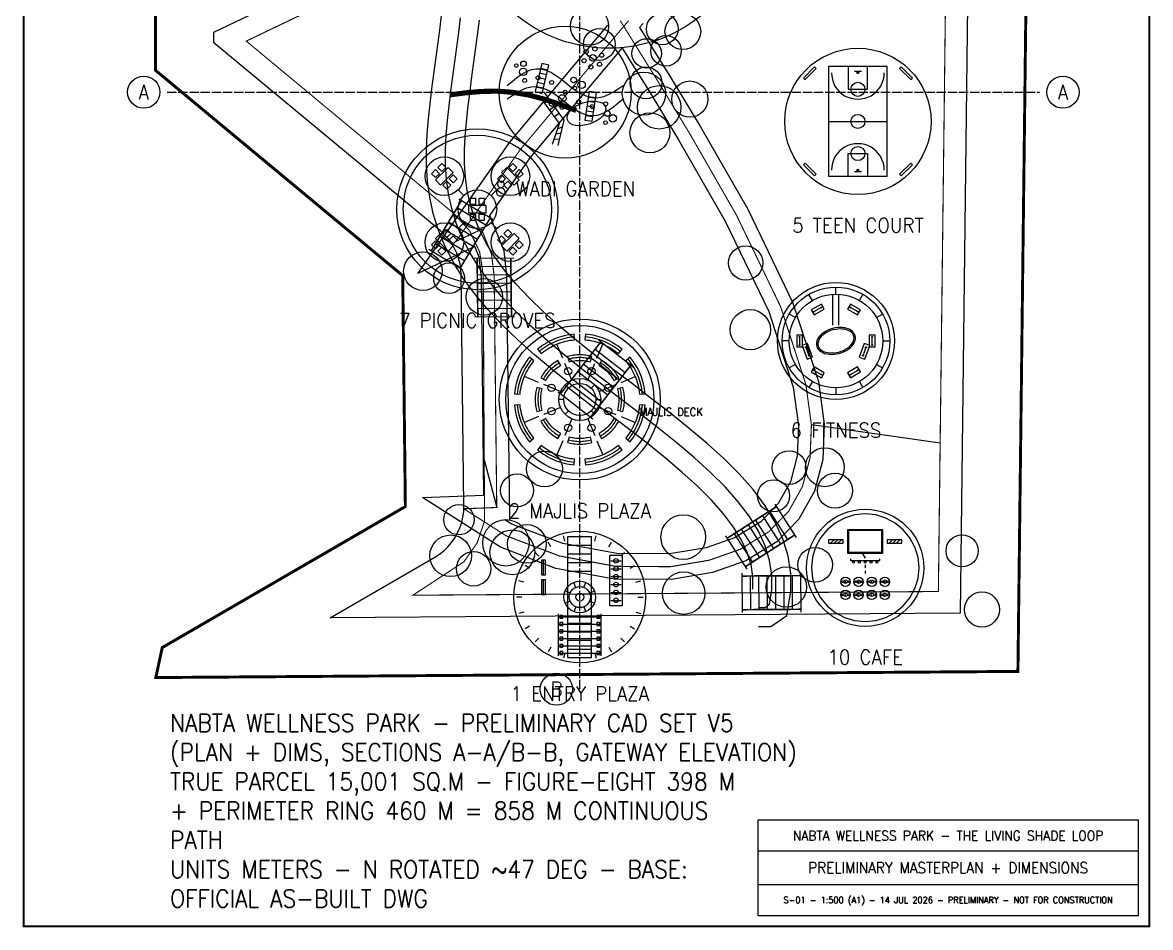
# Model space of a CAD drawing. Header units: metres. Extents: x -18 to 366, y -34 to 186.
# Drawn here: x -18.2 to 136, y -34.2 to 89.5 of the extents above; entities that cross this region are included whole.
import ezdxf
from ezdxf.enums import TextEntityAlignment as Align

# ---------------------------------------------------------------- set-up
doc = ezdxf.new("R2010")
doc.units = ezdxf.units.M
doc.linetypes.add('DASHED', pattern=[1.524, 1.27, -0.254])
for name, color, linetype in [('NABTA-ANNO', 7, 'Continuous'), ('NABTA-BRIDGE', 30, 'Continuous'), ('NABTA-CONNECT', 7, 'Continuous'), ('NABTA-D-ROOM01', 6, 'Continuous'), ('NABTA-D-ROOM02', 6, 'Continuous'), ('NABTA-D-ROOM05', 6, 'Continuous'), ('NABTA-D-ROOM06', 6, 'Continuous'), ('NABTA-D-ROOM07', 6, 'Continuous'), ('NABTA-D-ROOM08', 6, 'Continuous'), ('NABTA-D-ROOM10', 6, 'Continuous'), ('NABTA-DIM', 2, 'Continuous'), ('NABTA-LOOP', 3, 'Continuous'), ('NABTA-LOOP-EDGE', 94, 'Continuous'), ('NABTA-PARCEL', 1, 'Continuous'), ('NABTA-RING', 96, 'Continuous'), ('NABTA-ROOMS', 2, 'Continuous'), ('NABTA-SETBACK', 8, 'Continuous'), ('NABTA-SHEET', 7, 'Continuous'), ('NABTA-TREES', 64, 'Continuous'), ('NABTA-WADI', 5, 'Continuous'), ('NABTA-WADI-BANK', 4, 'Continuous')]:
    doc.layers.add(name, color=color, linetype=linetype)
doc.styles.add('textstyle3', font='')
doc.styles.add('textstyle4', font='Standard')
doc.styles.get('textstyle3').set_extended_font_data('Standard')

msp = doc.modelspace()

# ---------------------------------------------------------------- linework, layer by layer
at = {"layer": 'NABTA-BRIDGE'}
for p, q in [((46.1, 62.6), (41.47, 65.38)), ((44.59, 60.85), (40.64, 63.21)), ((45.17, 61.83), (41.23, 64.19)), ((44, 59.87), (40.05, 62.23)), ((42.83, 57.91), (38.88, 60.27)), ((43.41, 58.89), (39.47, 61.25)), ((42.24, 56.93), (38.29, 59.29)), ((41.99, 55.74), (37.36, 58.51)), ((48.97, 57.31), (43.57, 57.25)), ((48.59, 56.16), (43.99, 56.11)), ((48.6, 55.02), (44, 54.97)), ((48.61, 53.88), (44.01, 53.82)), ((48.63, 52.73), (44.03, 52.68)), ((48.64, 51.59), (44.04, 51.54)), ((48.65, 50.45), (44.05, 50.4)), ((49.06, 49.31), (43.66, 49.25)), ((60.1, 44.88), (64.21, 41.7)), ((60.57, 46.15), (65.31, 42.47)), ((59.31, 43.87), (63.42, 40.68)), ((57.74, 41.84), (61.85, 38.65)), ((58.52, 42.85), (62.63, 39.67)), ((56.95, 40.82), (61.06, 37.63)), ((55.06, 39.03), (59.8, 35.36)), ((56.16, 39.8), (60.27, 36.62)), ((84.66, 23.69), (87.58, 19.15)), ((82.95, 22.12), (85.44, 18.25)), ((83.92, 22.74), (86.4, 18.87)), ((80.07, 20.27), (82.55, 16.4)), ((81.03, 20.89), (83.51, 17.02)), ((81.99, 21.5), (84.47, 17.63)), ((77.93, 19.37), (80.84, 14.83)), ((79.11, 19.65), (81.59, 15.78)), ((80.15, 14.27), (80.19, 8.87)), ((81.29, 13.88), (81.33, 9.28)), ((82.44, 13.89), (82.47, 9.29)), ((83.58, 13.9), (83.61, 9.3)), ((84.72, 13.9), (84.75, 9.3)), ((85.86, 13.91), (85.9, 9.31)), ((87.01, 13.92), (87.04, 9.32)), ((88.15, 14.33), (88.19, 8.93))]:
    msp.add_line(p, q, dxfattribs=at)
for points in [[(37.7, 58.31, 0.22, 0.22, 0), (41.81, 65.17, 0.22, 0.22, 0)], [(41.65, 55.95, 0.22, 0.22, 0), (45.76, 62.81, 0.22, 0.22, 0)], [(44.06, 49.25, 0.22, 0.22, 0), (43.97, 57.25, 0.22, 0.22, 0)], [(48.66, 49.3, 0.22, 0.22, 0), (48.57, 57.3, 0.22, 0.22, 0)], [(60.89, 45.9, 0.22, 0.22, 0), (55.37, 38.79, 0.22, 0.22, 0)], [(65, 42.72, 0.22, 0.22, 0), (59.48, 35.6, 0.22, 0.22, 0)], [(84.88, 23.36, 0.22, 0.22, 0), (78.14, 19.04, 0.22, 0.22, 0)], [(87.36, 19.48, 0.22, 0.22, 0), (80.63, 15.16, 0.22, 0.22, 0)], [(88.15, 13.93, 0.22, 0.22, 0), (80.15, 13.87, 0.22, 0.22, 0)], [(88.18, 9.33, 0.22, 0.22, 0), (80.18, 9.27, 0.22, 0.22, 0)]]:
    msp.add_lwpolyline(points, format="xyseb", dxfattribs=at)
at = {"layer": 'NABTA-CONNECT'}
for points in [[(107.24, 32.05), (89.65, 34.53)], [(44.94, 29.77), (46.65, 23.24)]]:
    msp.add_lwpolyline(points, dxfattribs=at)
at = {"layer": 'NABTA-D-ROOM01'}
for p, q in [((55.95, 18.65), (55.76, 19.35)), ((56.38, 2.72), (56.38, 19.28)), ((56.38, 19.28), (59.62, 19.28)), ((59.62, 2.72), (59.62, 19.28)), ((60.05, 18.65), (60.24, 19.35)), ((52.4, 16.6), (51.89, 17.11)), ((54.04, 17.86), (53.68, 18.48)), ((56.38, 18.1), (59.62, 18.1)), ((61.96, 17.86), (62.32, 18.48)), ((63.6, 16.6), (64.11, 17.11)), ((53.05, 14.06), (53.05, 16.04)), ((56.38, 16.91), (59.62, 16.91)), ((56.38, 15.73), (59.62, 15.73)), ((62.26, 15.95), (63.64, 15.95)), ((51.14, 14.96), (50.52, 15.32)), ((56.38, 14.55), (59.62, 14.55)), ((62.26, 14.87), (63.64, 14.87)), ((64.86, 14.96), (65.48, 15.32)), ((50.35, 13.05), (49.65, 13.24)), ((53.05, 11.36), (53.05, 13.34)), ((57.45, 12.33), (57.17, 13)), ((58.55, 12.33), (58.83, 13)), ((62.26, 13.79), (63.64, 13.79)), ((62.26, 12.71), (63.64, 12.71)), ((65.65, 13.05), (66.35, 13.24)), ((50.08, 11), (49.36, 11)), ((56.67, 11.55), (56, 11.83)), ((59.33, 11.55), (60, 11.83)), ((62.26, 11.63), (63.64, 11.63)), ((65.92, 11), (66.64, 11)), ((56.67, 10.45), (56, 10.17)), ((57.45, 9.67), (57.17, 9)), ((58.55, 9.67), (58.83, 9)), ((59.33, 10.45), (60, 10.17)), ((62.26, 10.55), (63.64, 10.55)), ((50.35, 8.95), (49.65, 8.76)), ((55.1, 2.95), (55.1, 8.7)), ((55.1, 8.3), (60.9, 8.3)), ((60.9, 2.95), (60.9, 8.7)), ((65.65, 8.95), (66.35, 8.76)), ((51.14, 7.04), (50.52, 6.68)), ((55.1, 7.31), (60.9, 7.31)), ((55.1, 6.32), (60.9, 6.32)), ((56.38, 7.45), (59.62, 7.45)), ((56.38, 6.27), (59.62, 6.27)), ((64.86, 7.04), (65.48, 6.68)), ((52.4, 5.4), (51.89, 4.89)), ((55.1, 5.33), (60.9, 5.33)), ((56.38, 5.09), (59.62, 5.09)), ((63.6, 5.4), (64.11, 4.89)), ((54.04, 4.14), (53.68, 3.52)), ((55.1, 4.34), (60.9, 4.34)), ((55.1, 3.35), (60.9, 3.35)), ((55.95, 3.35), (55.76, 2.65)), ((56.38, 3.9), (59.62, 3.9)), ((60.05, 3.35), (60.24, 2.65)), ((61.96, 4.14), (62.32, 3.52)), ((56.38, 2.72), (59.62, 2.72))]:
    msp.add_line(p, q, dxfattribs=at)
for points in [[(52.78, 14.06), (53.32, 14.06), (53.32, 16.04), (52.78, 16.04)], [(62.05, 9.83), (63.85, 9.83), (63.85, 16.67), (62.05, 16.67)], [(52.78, 11.36), (53.32, 11.36), (53.32, 13.34), (52.78, 13.34)], [(55.28, 8.1), (55.68, 8.1), (55.68, 8.5), (55.28, 8.5)], [(60.32, 8.1), (60.72, 8.1), (60.72, 8.5), (60.32, 8.5)], [(55.28, 7.11), (55.68, 7.11), (55.68, 7.51), (55.28, 7.51)], [(55.28, 6.12), (55.68, 6.12), (55.68, 6.52), (55.28, 6.52)], [(60.32, 7.11), (60.72, 7.11), (60.72, 7.51), (60.32, 7.51)], [(60.32, 6.12), (60.72, 6.12), (60.72, 6.52), (60.32, 6.52)], [(55.28, 5.13), (55.68, 5.13), (55.68, 5.53), (55.28, 5.53)], [(60.32, 5.13), (60.72, 5.13), (60.72, 5.53), (60.32, 5.53)], [(55.28, 4.14), (55.68, 4.14), (55.68, 4.54), (55.28, 4.54)], [(55.28, 3.15), (55.68, 3.15), (55.68, 3.55), (55.28, 3.55)], [(60.32, 4.14), (60.72, 4.14), (60.72, 4.54), (60.32, 4.54)], [(60.32, 3.15), (60.72, 3.15), (60.72, 3.55), (60.32, 3.55)]]:
    msp.add_lwpolyline(points, close=True, dxfattribs=at)
for centre, radius in [((62.95, 15.95), 0.315), ((62.95, 14.87), 0.315), ((62.95, 13.79), 0.315), ((58, 11), 2.16), ((58, 11), 1.44), ((62.95, 12.71), 0.315), ((58, 11), 0.54), ((62.95, 11.63), 0.315), ((62.95, 10.55), 0.315)]:
    msp.add_circle(centre, radius, dxfattribs=at)
at = {"layer": 'NABTA-D-ROOM02'}
for p, q in [((55.66, 43.64), (54.86, 45.57)), ((60.34, 43.64), (61.14, 45.57)), ((56.91, 40.64), (55.96, 42.93)), ((59.09, 40.64), (60.04, 42.93)), ((52.36, 40.34), (50.43, 41.14)), ((58, 40.2), (58, 40.86)), ((63.64, 40.34), (65.57, 41.14)), ((55.36, 39.09), (53.07, 40.04)), ((56.44, 39.56), (55.98, 40.02)), ((59.56, 39.56), (60.02, 40.02)), ((60.64, 39.09), (62.93, 40.04)), ((55.8, 38), (55.14, 38)), ((60.2, 38), (60.86, 38)), ((52.36, 35.66), (50.43, 34.86)), ((55.36, 36.91), (53.07, 35.96)), ((56.44, 36.44), (55.98, 35.98)), ((58, 35.8), (58, 35.14)), ((59.56, 36.44), (60.02, 35.98)), ((60.64, 36.91), (62.93, 35.96)), ((63.64, 35.66), (65.57, 34.86)), ((56.91, 35.36), (55.96, 33.07)), ((59.09, 35.36), (60.04, 33.07)), ((55.66, 32.36), (54.86, 30.43)), ((60.34, 32.36), (61.14, 30.43))]:
    msp.add_line(p, q, dxfattribs=at)
for points in [[(57.23, 46.93), (56.89, 46.9), (56.55, 46.85), (56.21, 46.78), (55.87, 46.71), (55.54, 46.62), (55.21, 46.52), (54.89, 46.41), (54.57, 46.28), (54.25, 46.15), (53.95, 46), (53.64, 45.83), (53.35, 45.66), (53.06, 45.48), (52.77, 45.28), (52.5, 45.08), (52.23, 44.86), (52.73, 44.27), (52.97, 44.47), (53.22, 44.66), (53.48, 44.84), (53.75, 45), (54.02, 45.16), (54.29, 45.31), (54.58, 45.45), (54.86, 45.57), (55.16, 45.69), (55.45, 45.79), (55.75, 45.88), (56.06, 45.96), (56.36, 46.03), (56.67, 46.09), (56.98, 46.13), (57.29, 46.16)], [(63.77, 44.86), (63.5, 45.08), (63.23, 45.28), (62.94, 45.48), (62.65, 45.66), (62.36, 45.83), (62.05, 46), (61.75, 46.15), (61.43, 46.28), (61.11, 46.41), (60.79, 46.52), (60.46, 46.62), (60.13, 46.71), (59.79, 46.78), (59.45, 46.85), (59.11, 46.9), (58.77, 46.93), (58.71, 46.16), (59.02, 46.13), (59.33, 46.09), (59.64, 46.03), (59.94, 45.96), (60.25, 45.88), (60.55, 45.79), (60.84, 45.69), (61.14, 45.57), (61.42, 45.45), (61.71, 45.31), (61.98, 45.16), (62.25, 45), (62.52, 44.84), (62.78, 44.66), (63.03, 44.47), (63.27, 44.27)], [(51.14, 43.77), (50.92, 43.5), (50.72, 43.23), (50.52, 42.94), (50.34, 42.65), (50.17, 42.36), (50, 42.05), (49.85, 41.75), (49.72, 41.43), (49.59, 41.11), (49.48, 40.79), (49.38, 40.46), (49.29, 40.13), (49.22, 39.79), (49.15, 39.45), (49.1, 39.11), (49.07, 38.77), (49.84, 38.71), (49.87, 39.02), (49.91, 39.33), (49.97, 39.64), (50.04, 39.94), (50.12, 40.25), (50.21, 40.55), (50.31, 40.84), (50.43, 41.14), (50.55, 41.42), (50.69, 41.71), (50.84, 41.98), (51, 42.25), (51.16, 42.52), (51.34, 42.78), (51.53, 43.03), (51.73, 43.27)], [(55.02, 43.33), (54.84, 43.22), (54.66, 43.11), (54.48, 42.99), (54.32, 42.87), (54.15, 42.74), (53.99, 42.6), (53.83, 42.46), (53.68, 42.32), (53.54, 42.17), (53.4, 42.01), (53.26, 41.85), (53.13, 41.68), (53.01, 41.52), (52.89, 41.34), (52.78, 41.16), (52.67, 40.98), (53.35, 40.61), (53.44, 40.77), (53.54, 40.92), (53.64, 41.07), (53.75, 41.22), (53.86, 41.36), (53.98, 41.5), (54.1, 41.64), (54.23, 41.77), (54.36, 41.9), (54.5, 42.02), (54.64, 42.14), (54.78, 42.25), (54.93, 42.36), (55.08, 42.46), (55.23, 42.56), (55.39, 42.65)], [(59.66, 43.88), (59.45, 43.93), (59.25, 43.98), (59.04, 44.02), (58.84, 44.05), (58.63, 44.07), (58.42, 44.09), (58.21, 44.1), (58, 44.1), (57.79, 44.1), (57.58, 44.09), (57.37, 44.07), (57.16, 44.05), (56.96, 44.02), (56.75, 43.98), (56.55, 43.93), (56.34, 43.88), (56.55, 43.13), (56.73, 43.18), (56.91, 43.22), (57.09, 43.26), (57.27, 43.28), (57.45, 43.31), (57.63, 43.32), (57.82, 43.33), (58, 43.34), (58.18, 43.33), (58.37, 43.32), (58.55, 43.31), (58.73, 43.28), (58.91, 43.26), (59.09, 43.22), (59.27, 43.18), (59.45, 43.13)], [(63.33, 40.98), (63.22, 41.16), (63.11, 41.34), (62.99, 41.52), (62.87, 41.68), (62.74, 41.85), (62.6, 42.01), (62.46, 42.17), (62.32, 42.32), (62.17, 42.46), (62.01, 42.6), (61.85, 42.74), (61.68, 42.87), (61.52, 42.99), (61.34, 43.11), (61.16, 43.22), (60.98, 43.33), (60.61, 42.65), (60.77, 42.56), (60.92, 42.46), (61.07, 42.36), (61.22, 42.25), (61.36, 42.14), (61.5, 42.02), (61.64, 41.9), (61.77, 41.77), (61.9, 41.64), (62.02, 41.5), (62.14, 41.36), (62.25, 41.22), (62.36, 41.07), (62.46, 40.92), (62.56, 40.77), (62.65, 40.61)], [(66.93, 38.77), (66.9, 39.11), (66.85, 39.45), (66.78, 39.79), (66.71, 40.13), (66.62, 40.46), (66.52, 40.79), (66.41, 41.11), (66.28, 41.43), (66.15, 41.75), (66, 42.05), (65.83, 42.36), (65.66, 42.65), (65.48, 42.94), (65.28, 43.23), (65.08, 43.5), (64.86, 43.77), (64.27, 43.27), (64.47, 43.03), (64.66, 42.78), (64.84, 42.52), (65, 42.25), (65.16, 41.98), (65.31, 41.71), (65.45, 41.42), (65.57, 41.14), (65.69, 40.84), (65.79, 40.55), (65.88, 40.25), (65.96, 39.94), (66.03, 39.64), (66.09, 39.33), (66.13, 39.02), (66.16, 38.71)], [(52.12, 39.66), (52.07, 39.45), (52.02, 39.25), (51.98, 39.04), (51.95, 38.84), (51.93, 38.63), (51.91, 38.42), (51.9, 38.21), (51.9, 38), (51.9, 37.79), (51.91, 37.58), (51.93, 37.37), (51.95, 37.16), (51.98, 36.96), (52.02, 36.75), (52.07, 36.55), (52.12, 36.34), (52.87, 36.55), (52.82, 36.73), (52.78, 36.91), (52.74, 37.09), (52.72, 37.27), (52.69, 37.45), (52.68, 37.63), (52.67, 37.82), (52.66, 38), (52.67, 38.18), (52.68, 38.37), (52.69, 38.55), (52.72, 38.73), (52.74, 38.91), (52.78, 39.09), (52.82, 39.27), (52.87, 39.45)], [(63.88, 36.34), (63.93, 36.55), (63.98, 36.75), (64.02, 36.96), (64.05, 37.16), (64.07, 37.37), (64.09, 37.58), (64.1, 37.79), (64.11, 38), (64.1, 38.21), (64.09, 38.42), (64.07, 38.63), (64.05, 38.84), (64.02, 39.04), (63.98, 39.25), (63.93, 39.45), (63.88, 39.66), (63.13, 39.45), (63.18, 39.27), (63.22, 39.09), (63.26, 38.91), (63.28, 38.73), (63.31, 38.55), (63.32, 38.37), (63.33, 38.18), (63.34, 38), (63.33, 37.82), (63.32, 37.63), (63.31, 37.45), (63.28, 37.27), (63.26, 37.09), (63.22, 36.91), (63.18, 36.73), (63.13, 36.55)], [(49.07, 37.23), (49.1, 36.89), (49.15, 36.55), (49.22, 36.21), (49.29, 35.87), (49.38, 35.54), (49.48, 35.21), (49.59, 34.89), (49.72, 34.57), (49.85, 34.25), (50, 33.95), (50.17, 33.64), (50.34, 33.35), (50.52, 33.06), (50.72, 32.77), (50.92, 32.5), (51.14, 32.23), (51.73, 32.73), (51.53, 32.97), (51.34, 33.22), (51.16, 33.48), (51, 33.75), (50.84, 34.02), (50.69, 34.29), (50.55, 34.58), (50.43, 34.86), (50.31, 35.16), (50.21, 35.45), (50.12, 35.75), (50.04, 36.06), (49.97, 36.36), (49.91, 36.67), (49.87, 36.98), (49.84, 37.29)], [(64.86, 32.23), (65.08, 32.5), (65.28, 32.77), (65.48, 33.06), (65.66, 33.35), (65.83, 33.64), (66, 33.95), (66.15, 34.25), (66.28, 34.57), (66.41, 34.89), (66.52, 35.21), (66.62, 35.54), (66.71, 35.87), (66.78, 36.21), (66.85, 36.55), (66.9, 36.89), (66.93, 37.23), (66.16, 37.29), (66.13, 36.98), (66.09, 36.67), (66.03, 36.36), (65.96, 36.06), (65.88, 35.75), (65.79, 35.45), (65.69, 35.16), (65.57, 34.86), (65.45, 34.58), (65.31, 34.29), (65.16, 34.02), (65, 33.75), (64.84, 33.48), (64.66, 33.22), (64.47, 32.97), (64.27, 32.73)], [(52.67, 35.02), (52.78, 34.84), (52.89, 34.66), (53.01, 34.48), (53.13, 34.32), (53.26, 34.15), (53.4, 33.99), (53.54, 33.83), (53.68, 33.68), (53.83, 33.54), (53.99, 33.4), (54.15, 33.26), (54.32, 33.13), (54.48, 33.01), (54.66, 32.89), (54.84, 32.78), (55.02, 32.67), (55.39, 33.35), (55.23, 33.44), (55.08, 33.54), (54.93, 33.64), (54.78, 33.75), (54.64, 33.86), (54.5, 33.98), (54.36, 34.1), (54.23, 34.23), (54.1, 34.36), (53.98, 34.5), (53.86, 34.64), (53.75, 34.78), (53.64, 34.93), (53.54, 35.08), (53.44, 35.23), (53.35, 35.39)], [(60.98, 32.67), (61.16, 32.78), (61.34, 32.89), (61.52, 33.01), (61.68, 33.13), (61.85, 33.26), (62.01, 33.4), (62.17, 33.54), (62.32, 33.68), (62.46, 33.83), (62.6, 33.99), (62.74, 34.15), (62.87, 34.32), (62.99, 34.48), (63.11, 34.66), (63.22, 34.84), (63.33, 35.02), (62.65, 35.39), (62.56, 35.23), (62.46, 35.08), (62.36, 34.93), (62.25, 34.78), (62.14, 34.64), (62.02, 34.5), (61.9, 34.36), (61.77, 34.23), (61.64, 34.1), (61.5, 33.98), (61.36, 33.86), (61.22, 33.75), (61.07, 33.64), (60.92, 33.54), (60.77, 33.44), (60.61, 33.35)], [(56.34, 32.12), (56.55, 32.07), (56.75, 32.02), (56.96, 31.98), (57.16, 31.95), (57.37, 31.93), (57.58, 31.91), (57.79, 31.9), (58, 31.89), (58.21, 31.9), (58.42, 31.91), (58.63, 31.93), (58.84, 31.95), (59.04, 31.98), (59.25, 32.02), (59.45, 32.07), (59.66, 32.12), (59.45, 32.87), (59.27, 32.82), (59.09, 32.78), (58.91, 32.74), (58.73, 32.72), (58.55, 32.69), (58.37, 32.68), (58.18, 32.67), (58, 32.66), (57.82, 32.67), (57.63, 32.68), (57.45, 32.69), (57.27, 32.72), (57.09, 32.74), (56.91, 32.78), (56.73, 32.82), (56.55, 32.87)], [(52.23, 31.14), (52.5, 30.92), (52.77, 30.72), (53.06, 30.52), (53.35, 30.34), (53.64, 30.17), (53.95, 30), (54.25, 29.85), (54.57, 29.72), (54.89, 29.59), (55.21, 29.48), (55.54, 29.38), (55.87, 29.29), (56.21, 29.22), (56.55, 29.15), (56.89, 29.1), (57.23, 29.07), (57.29, 29.84), (56.98, 29.87), (56.67, 29.91), (56.36, 29.97), (56.06, 30.04), (55.75, 30.12), (55.45, 30.21), (55.16, 30.31), (54.86, 30.43), (54.58, 30.55), (54.29, 30.69), (54.02, 30.84), (53.75, 31), (53.48, 31.16), (53.22, 31.34), (52.97, 31.53), (52.73, 31.73)], [(58.77, 29.07), (59.11, 29.1), (59.45, 29.15), (59.79, 29.22), (60.13, 29.29), (60.46, 29.38), (60.79, 29.48), (61.11, 29.59), (61.43, 29.72), (61.75, 29.85), (62.05, 30), (62.36, 30.17), (62.65, 30.34), (62.94, 30.52), (63.23, 30.72), (63.5, 30.92), (63.77, 31.14), (63.27, 31.73), (63.03, 31.53), (62.78, 31.34), (62.52, 31.16), (62.25, 31), (61.98, 30.84), (61.71, 30.69), (61.42, 30.55), (61.14, 30.43), (60.84, 30.31), (60.55, 30.21), (60.25, 30.12), (59.94, 30.04), (59.64, 29.97), (59.33, 29.91), (59.02, 29.87), (58.71, 29.84)]]:
    msp.add_lwpolyline(points, close=True, dxfattribs=at)
for points in [[(57.26, 46.55), (56.93, 46.51), (56.61, 46.47), (56.28, 46.41), (55.96, 46.34), (55.65, 46.25), (55.33, 46.15), (55.02, 46.05), (54.72, 45.93), (54.42, 45.8), (54.12, 45.65), (53.83, 45.5), (53.55, 45.33), (53.27, 45.16), (53, 44.97), (52.73, 44.77), (52.48, 44.57)], [(63.52, 44.57), (63.27, 44.77), (63, 44.97), (62.73, 45.16), (62.45, 45.33), (62.17, 45.5), (61.88, 45.65), (61.58, 45.8), (61.28, 45.93), (60.98, 46.05), (60.67, 46.15), (60.35, 46.25), (60.04, 46.34), (59.72, 46.41), (59.39, 46.47), (59.07, 46.51), (58.74, 46.55)], [(51.43, 43.52), (51.23, 43.27), (51.03, 43), (50.84, 42.73), (50.67, 42.45), (50.5, 42.17), (50.35, 41.88), (50.2, 41.58), (50.07, 41.28), (49.95, 40.98), (49.85, 40.67), (49.75, 40.35), (49.66, 40.04), (49.59, 39.72), (49.53, 39.39), (49.49, 39.07), (49.45, 38.74)], [(59.55, 43.51), (59.36, 43.56), (59.17, 43.6), (58.98, 43.64), (58.78, 43.67), (58.59, 43.69), (58.39, 43.71), (58.2, 43.72), (58, 43.72), (57.8, 43.72), (57.61, 43.71), (57.41, 43.69), (57.22, 43.67), (57.02, 43.64), (56.83, 43.6), (56.64, 43.56), (56.45, 43.51)], [(66.55, 38.74), (66.51, 39.07), (66.47, 39.39), (66.41, 39.72), (66.34, 40.04), (66.25, 40.35), (66.15, 40.67), (66.05, 40.98), (65.93, 41.28), (65.8, 41.58), (65.65, 41.88), (65.5, 42.17), (65.33, 42.45), (65.16, 42.73), (64.97, 43), (64.77, 43.27), (64.57, 43.52)], [(55.21, 42.99), (55.04, 42.89), (54.87, 42.79), (54.71, 42.68), (54.55, 42.56), (54.39, 42.44), (54.24, 42.31), (54.1, 42.18), (53.96, 42.04), (53.82, 41.9), (53.69, 41.76), (53.56, 41.61), (53.44, 41.45), (53.32, 41.29), (53.21, 41.13), (53.11, 40.96), (53.01, 40.79)], [(62.99, 40.79), (62.89, 40.96), (62.79, 41.13), (62.68, 41.29), (62.56, 41.45), (62.44, 41.61), (62.31, 41.76), (62.18, 41.9), (62.04, 42.04), (61.9, 42.18), (61.76, 42.31), (61.61, 42.44), (61.45, 42.56), (61.29, 42.68), (61.13, 42.79), (60.96, 42.89), (60.79, 42.99)], [(52.49, 39.55), (52.44, 39.36), (52.4, 39.17), (52.36, 38.98), (52.33, 38.78), (52.31, 38.59), (52.29, 38.39), (52.28, 38.2), (52.28, 38), (52.28, 37.8), (52.29, 37.61), (52.31, 37.41), (52.33, 37.22), (52.36, 37.02), (52.4, 36.83), (52.44, 36.64), (52.49, 36.45)], [(63.51, 36.45), (63.56, 36.64), (63.6, 36.83), (63.64, 37.02), (63.67, 37.22), (63.69, 37.41), (63.71, 37.61), (63.72, 37.8), (63.72, 38), (63.72, 38.2), (63.71, 38.39), (63.69, 38.59), (63.67, 38.78), (63.64, 38.98), (63.6, 39.17), (63.56, 39.36), (63.51, 39.55)], [(49.45, 37.26), (49.49, 36.93), (49.53, 36.61), (49.59, 36.28), (49.66, 35.96), (49.75, 35.65), (49.85, 35.33), (49.95, 35.02), (50.07, 34.72), (50.2, 34.42), (50.35, 34.12), (50.5, 33.83), (50.67, 33.55), (50.84, 33.27), (51.03, 33), (51.23, 32.73), (51.43, 32.48)], [(64.57, 32.48), (64.77, 32.73), (64.97, 33), (65.16, 33.27), (65.33, 33.55), (65.5, 33.83), (65.65, 34.12), (65.8, 34.42), (65.93, 34.72), (66.05, 35.02), (66.15, 35.33), (66.25, 35.65), (66.34, 35.96), (66.41, 36.28), (66.47, 36.61), (66.51, 36.93), (66.55, 37.26)], [(53.01, 35.21), (53.11, 35.04), (53.21, 34.87), (53.32, 34.71), (53.44, 34.55), (53.56, 34.39), (53.69, 34.24), (53.82, 34.1), (53.96, 33.96), (54.1, 33.82), (54.24, 33.69), (54.39, 33.56), (54.55, 33.44), (54.71, 33.32), (54.87, 33.21), (55.04, 33.11), (55.21, 33.01)], [(60.79, 33.01), (60.96, 33.11), (61.13, 33.21), (61.29, 33.32), (61.45, 33.44), (61.61, 33.56), (61.76, 33.69), (61.9, 33.82), (62.04, 33.96), (62.18, 34.1), (62.31, 34.24), (62.44, 34.39), (62.56, 34.55), (62.68, 34.71), (62.79, 34.87), (62.89, 35.04), (62.99, 35.21)], [(56.45, 32.49), (56.64, 32.44), (56.83, 32.4), (57.02, 32.36), (57.22, 32.33), (57.41, 32.31), (57.61, 32.29), (57.8, 32.28), (58, 32.28), (58.2, 32.28), (58.39, 32.29), (58.59, 32.31), (58.78, 32.33), (58.98, 32.36), (59.17, 32.4), (59.36, 32.44), (59.55, 32.49)], [(52.48, 31.43), (52.73, 31.23), (53, 31.03), (53.27, 30.84), (53.55, 30.67), (53.83, 30.5), (54.12, 30.35), (54.42, 30.2), (54.72, 30.07), (55.02, 29.95), (55.33, 29.85), (55.65, 29.75), (55.96, 29.66), (56.28, 29.59), (56.61, 29.53), (56.93, 29.49), (57.26, 29.45)], [(58.74, 29.45), (59.07, 29.49), (59.39, 29.53), (59.72, 29.59), (60.04, 29.66), (60.35, 29.75), (60.67, 29.85), (60.98, 29.95), (61.28, 30.07), (61.58, 30.2), (61.88, 30.35), (62.17, 30.5), (62.45, 30.67), (62.73, 30.84), (63, 31.03), (63.27, 31.23), (63.52, 31.43)]]:
    msp.add_lwpolyline(points, dxfattribs=at)
for centre, radius in [((58, 38), 10.12), ((56.4, 41.86), 0.495), ((59.6, 41.86), 0.495), ((54.14, 39.6), 0.495), ((58, 38), 2.86), ((58, 38), 2.2), ((61.86, 39.6), 0.495), ((54.14, 36.4), 0.495), ((61.86, 36.4), 0.495), ((56.4, 34.14), 0.495), ((59.6, 34.14), 0.495)]:
    msp.add_circle(centre, radius, dxfattribs=at)
at = {"layer": 'NABTA-D-ROOM05'}
for p, q in [((95.52, 82.85), (96.48, 82.85)), ((91.99, 76), (100.01, 76)), ((95.52, 69.15), (96.48, 69.15))]:
    msp.add_line(p, q, dxfattribs=at)
for points in [[(90.07, 83.45), (88.55, 81.93), (88.78, 81.71), (90.29, 83.22)], [(91.99, 68.51), (100.01, 68.51), (100.01, 83.49), (91.99, 83.49)], [(103.45, 81.93), (101.93, 83.45), (101.71, 83.22), (103.22, 81.71)], [(88.55, 70.07), (90.07, 68.55), (90.29, 68.78), (88.78, 70.29)], [(101.93, 68.55), (103.45, 70.07), (103.22, 70.29), (101.71, 68.78)]]:
    msp.add_lwpolyline(points, close=True, dxfattribs=at)
for points in [[(94.69, 83.49), (94.69, 80.39), (97.31, 80.39), (97.31, 83.49)], [(92.39, 82.65), (92.42, 82.18), (92.51, 81.71), (92.66, 81.27), (92.87, 80.84), (93.13, 80.45), (93.45, 80.1), (93.8, 79.78), (94.19, 79.52), (94.62, 79.31), (95.07, 79.16), (95.53, 79.07), (96, 79.04), (96.47, 79.07), (96.93, 79.16), (97.38, 79.31), (97.81, 79.52), (98.2, 79.78), (98.55, 80.1), (98.87, 80.45), (99.13, 80.84), (99.34, 81.27), (99.49, 81.71), (99.58, 82.18), (99.61, 82.65)], [(99.61, 69.35), (99.58, 69.82), (99.49, 70.29), (99.34, 70.73), (99.13, 71.16), (98.87, 71.55), (98.55, 71.9), (98.2, 72.22), (97.81, 72.48), (97.38, 72.69), (96.93, 72.84), (96.47, 72.93), (96, 72.96), (95.53, 72.93), (95.07, 72.84), (94.62, 72.69), (94.19, 72.48), (93.8, 72.22), (93.45, 71.9), (93.13, 71.55), (92.87, 71.16), (92.66, 70.73), (92.51, 70.29), (92.42, 69.82), (92.39, 69.35)], [(94.69, 68.51), (94.69, 71.61), (97.31, 71.61), (97.31, 68.51)]]:
    msp.add_lwpolyline(points, dxfattribs=at)
for centre, radius in [((96, 82.65), 0.12), ((96, 80.39), 0.963), ((96, 76), 0.963), ((96, 71.61), 0.963), ((96, 69.35), 0.12)]:
    msp.add_circle(centre, radius, dxfattribs=at)
at = {"layer": 'NABTA-D-ROOM06'}
for p, q in [((93, 52.4), (93, 53.36)), ((89.8, 51.54), (89.32, 52.37)), ((92.6, 48.16), (92.6, 52.4)), ((93.4, 48.16), (93.4, 52.4)), ((96.2, 51.54), (96.68, 52.37)), ((87.46, 49.2), (86.63, 49.68)), ((91, 50.58), (90.04, 50.02)), ((95.96, 50.02), (95, 50.58)), ((98.54, 49.2), (99.37, 49.68)), ((88.04, 46.56), (88.04, 45.44)), ((97.96, 45.44), (97.96, 46.56)), ((86.6, 46), (85.64, 46)), ((88.89, 45.14), (89.3, 44.01)), ((96.7, 44.01), (97.11, 45.14)), ((99.4, 46), (100.36, 46)), ((87.46, 42.8), (86.63, 42.32)), ((90.04, 41.98), (91, 41.42)), ((95, 41.42), (95.96, 41.98)), ((98.54, 42.8), (99.37, 42.32)), ((89.8, 40.46), (89.32, 39.63)), ((96.2, 40.46), (96.68, 39.63)), ((93, 39.6), (93, 38.64))]:
    msp.add_line(p, q, dxfattribs=at)
for points in [[(91.01, 51.04), (89.63, 50.24), (90.03, 49.55), (91.41, 50.35)], [(96.37, 50.24), (94.99, 51.04), (94.59, 50.35), (95.97, 49.55)], [(95.63, 46.7), (95.55, 46.92), (95.42, 47.12), (95.25, 47.3), (95.05, 47.46), (94.81, 47.59), (94.54, 47.7), (94.24, 47.78), (93.92, 47.82), (93.58, 47.84), (93.24, 47.82), (92.89, 47.78), (92.54, 47.7), (92.21, 47.59), (91.88, 47.46), (91.57, 47.3), (91.29, 47.12), (91.04, 46.92), (90.82, 46.7), (90.64, 46.48), (90.5, 46.24), (90.4, 46), (90.34, 45.76), (90.34, 45.52), (90.37, 45.3), (90.45, 45.08), (90.58, 44.88), (90.75, 44.7), (90.95, 44.54), (91.19, 44.41), (91.46, 44.3), (91.76, 44.22), (92.08, 44.18), (92.42, 44.16), (92.76, 44.18), (93.11, 44.22), (93.46, 44.3), (93.79, 44.41), (94.12, 44.54), (94.43, 44.7), (94.71, 44.88), (94.96, 45.08), (95.18, 45.3), (95.36, 45.52), (95.5, 45.76), (95.6, 46), (95.66, 46.24), (95.66, 46.48)], [(87.64, 46.8), (87.64, 45.2), (88.44, 45.2), (88.44, 46.8)], [(95.43, 46.65), (95.36, 46.84), (95.25, 47.02), (95.09, 47.18), (94.91, 47.32), (94.69, 47.43), (94.44, 47.53), (94.16, 47.59), (93.87, 47.63), (93.56, 47.64), (93.24, 47.62), (92.92, 47.58), (92.6, 47.51), (92.28, 47.41), (91.98, 47.29), (91.7, 47.14), (91.43, 46.98), (91.2, 46.8), (90.99, 46.6), (90.82, 46.4), (90.69, 46.19), (90.6, 45.97), (90.54, 45.76), (90.53, 45.55), (90.57, 45.35), (90.64, 45.16), (90.75, 44.98), (90.91, 44.82), (91.09, 44.68), (91.31, 44.57), (91.56, 44.47), (91.84, 44.41), (92.13, 44.37), (92.44, 44.36), (92.76, 44.38), (93.08, 44.42), (93.4, 44.49), (93.72, 44.59), (94.02, 44.71), (94.3, 44.86), (94.57, 45.02), (94.8, 45.2), (95.01, 45.4), (95.18, 45.6), (95.31, 45.81), (95.4, 46.03), (95.46, 46.24), (95.47, 46.45)], [(98.36, 45.2), (98.36, 46.8), (97.56, 46.8), (97.56, 45.2)], [(88.37, 45.38), (89.06, 43.5), (89.81, 43.77), (89.12, 45.65)], [(96.94, 43.5), (97.63, 45.38), (96.88, 45.65), (96.19, 43.77)], [(89.63, 41.76), (91.01, 40.96), (91.41, 41.65), (90.03, 42.45)], [(94.99, 40.96), (96.37, 41.76), (95.97, 42.45), (94.59, 41.65)]]:
    msp.add_lwpolyline(points, close=True, dxfattribs=at)
for centre, radius in [((93, 46), 7.36), ((93, 46), 6.4), ((90.04, 50.02), 0.06), ((91, 50.58), 0.06), ((95, 50.58), 0.06), ((95.96, 50.02), 0.06), ((88.04, 46.56), 0.06), ((97.96, 46.56), 0.06), ((88.04, 45.44), 0.06), ((88.89, 45.14), 0.08), ((97.11, 45.14), 0.08), ((97.96, 45.44), 0.06), ((89.3, 44.01), 0.08), ((96.7, 44.01), 0.08), ((90.04, 41.98), 0.06), ((95.96, 41.98), 0.06), ((91, 41.42), 0.06), ((95, 41.42), 0.06)]:
    msp.add_circle(centre, radius, dxfattribs=at)
at = {"layer": 'NABTA-D-ROOM07'}
for p, q in [((42.13, 65.87), (41.36, 66.64)), ((45.87, 65.87), (46.64, 66.64)), ((42.13, 62.13), (41.36, 61.36)), ((45.87, 62.13), (46.64, 61.36))]:
    msp.add_line(p, q, dxfattribs=at)
for points in [[(38.28, 69.41), (37.74, 68.86), (38.28, 68.32), (38.83, 68.86)], [(39.99, 69.72), (38.28, 68.01), (38.98, 67.31), (40.69, 69.02)], [(39.14, 70.26), (38.59, 69.72), (39.14, 69.17), (39.68, 69.72)], [(49.72, 68.01), (48.01, 69.72), (47.31, 69.02), (49.02, 67.31)], [(49.41, 69.72), (48.86, 70.26), (48.32, 69.72), (48.86, 69.17)], [(50.26, 68.86), (49.72, 69.41), (49.17, 68.86), (49.72, 68.32)], [(39.84, 67.85), (39.29, 67.31), (39.84, 66.76), (40.38, 67.31)], [(40.69, 68.71), (40.15, 68.16), (40.69, 67.62), (41.24, 68.16)], [(47.85, 68.16), (47.31, 68.71), (46.76, 68.16), (47.31, 67.62)], [(48.71, 67.31), (48.16, 67.85), (47.62, 67.31), (48.16, 66.76)], [(43.01, 64.71), (43.78, 64.71), (43.78, 65.48), (43.01, 65.48)], [(44.22, 64.71), (44.99, 64.71), (44.99, 65.48), (44.22, 65.48)], [(42.79, 63.51), (45.21, 63.51), (45.21, 64.5), (42.79, 64.5)], [(43.01, 62.52), (43.78, 62.52), (43.78, 63.28), (43.01, 63.28)], [(44.22, 62.52), (44.99, 62.52), (44.99, 63.28), (44.22, 63.28)], [(38.28, 59.99), (39.99, 58.28), (40.69, 58.98), (38.98, 60.69)], [(39.29, 60.69), (39.84, 60.15), (40.38, 60.69), (39.84, 61.24)], [(40.15, 59.84), (40.69, 59.29), (41.24, 59.84), (40.69, 60.38)], [(47.31, 59.29), (47.85, 59.84), (47.31, 60.38), (46.76, 59.84)], [(48.01, 58.28), (49.72, 59.99), (49.02, 60.69), (47.31, 58.98)], [(48.16, 60.15), (48.71, 60.69), (48.16, 61.24), (47.62, 60.69)], [(37.74, 59.14), (38.28, 58.59), (38.83, 59.14), (38.28, 59.68)], [(38.59, 58.28), (39.14, 57.74), (39.68, 58.28), (39.14, 58.83)], [(48.86, 57.74), (49.41, 58.28), (48.86, 58.83), (48.32, 58.28)], [(49.72, 58.59), (50.26, 59.14), (49.72, 59.68), (49.17, 59.14)]]:
    msp.add_lwpolyline(points, close=True, dxfattribs=at)
for centre, radius in [((44, 64), 10.12), ((39.49, 68.51), 2.64), ((48.51, 68.51), 2.64), ((44, 64), 2.64), ((39.49, 59.49), 2.64), ((48.51, 59.49), 2.64)]:
    msp.add_circle(centre, radius, dxfattribs=at)
at = {"layer": 'NABTA-D-ROOM08'}
for p, q in [((52.66, 83.28), (53.62, 83.05)), ((52.35, 82), (53.31, 81.77)), ((52.51, 82.64), (53.47, 82.41)), ((52.04, 80.72), (53, 80.48)), ((52.2, 81.36), (53.16, 81.12)), ((53.18, 78.54), (53.84, 79.02)), ((59.09, 78.78), (60.07, 78.64)), ((59.19, 79.43), (60.17, 79.29)), ((53.86, 77.6), (54.52, 78.07)), ((54.54, 76.66), (55.2, 77.13)), ((58.9, 77.47), (59.88, 77.33)), ((59, 78.13), (59.97, 77.98)), ((58.8, 76.82), (59.78, 76.68)), ((54.74, 74.31), (55.46, 74.44)), ((54.98, 75.01), (55.67, 75.31)), ((54.5, 73.61), (55.25, 73.56))]:
    msp.add_line(p, q, dxfattribs=at)
for points in [[(51.88, 80.08), (52.85, 79.84), (53.78, 83.69), (52.82, 83.92)], [(58.71, 76.17), (59.69, 76.02), (60.26, 79.94), (59.28, 80.09)]]:
    msp.add_lwpolyline(points, close=True, dxfattribs=at)
for points in [[(48.08, 80.9), (48.74, 81.47), (49.4, 82.01), (50.06, 82.47), (50.72, 82.84), (51.38, 83.09), (52.04, 83.2), (52.7, 83.17), (53.36, 83), (54.02, 82.72), (54.68, 82.32), (55.34, 81.86), (56, 81.35), (56.66, 80.83), (57.32, 80.34), (57.98, 79.92), (58.64, 79.57), (59.3, 79.34), (59.96, 79.24), (60.62, 79.26), (61.28, 79.41), (61.94, 79.67), (62.6, 80.03), (63.26, 80.45), (63.92, 80.9)], [(48.08, 79.1), (48.74, 79.55), (49.4, 79.97), (50.06, 80.33), (50.72, 80.59), (51.38, 80.74), (52.04, 80.76), (52.7, 80.66), (53.36, 80.43), (54.02, 80.08), (54.68, 79.66), (55.34, 79.17), (56, 78.65), (56.66, 78.14), (57.32, 77.68), (57.98, 77.28), (58.64, 77), (59.3, 76.83), (59.96, 76.8), (60.62, 76.91), (61.28, 77.16), (61.94, 77.53), (62.6, 77.99), (63.26, 78.53), (63.92, 79.1)], [(54.26, 72.91), (55.22, 75.71), (52.5, 79.49)], [(55.04, 72.69), (55.88, 76.19), (53.16, 79.96)]]:
    msp.add_lwpolyline(points, dxfattribs=at)
for centre, radius in [((58.86, 85.54), 0.288), ((59.78, 84.68), 0.45), ((60.06, 85.91), 0.288), ((60.98, 85.05), 0.288), ((49.33, 83.64), 0.252), ((50.25, 82.77), 0.504), ((50.31, 83.88), 0.378), ((58.58, 84.31), 0.288), ((59.5, 83.45), 0.288), ((60.7, 83.82), 0.288), ((50.46, 81.6), 0.27), ((52.3, 81.97), 0.27), ((57.15, 81.67), 0.378), ((54.15, 81.32), 0.27), ((56, 80), 0.27), ((57.34, 80.56), 0.252), ((58.25, 81.01), 0.504), ((54.19, 78.43), 0.378), ((54.71, 78.45), 0.378), ((55.61, 79.15), 0.504), ((57.85, 78.68), 0.27), ((61.54, 78.4), 0.27), ((55.55, 77.9), 0.252), ((59.7, 78.03), 0.27), ((61.76, 77.08), 0.378), ((61.52, 75.85), 0.252), ((62.51, 76.42), 0.504)]:
    msp.add_circle(centre, radius, dxfattribs=at)
at = {"layer": 'NABTA-D-ROOM10'}
for p, q in [((92.26, 18.36), (92.74, 18.84)), ((92.76, 18.36), (93.24, 18.84)), ((93.26, 18.36), (93.74, 18.84)), ((100.26, 18.36), (100.74, 18.84)), ((100.76, 18.36), (101.24, 18.84)), ((101.26, 18.36), (101.74, 18.84)), ((96.6, 17), (96.6, 17.12)), ((96.6, 17), (97, 16.31)), ((97.4, 17), (97.4, 17.12)), ((97, 15.4), (97, 15)), ((97, 14.6), (97, 14.2)), ((94.24, 13.1), (94.36, 13.1)), ((94.3, 13.04), (94.3, 13.16)), ((96.04, 13.1), (96.16, 13.1)), ((96.1, 13.04), (96.1, 13.16)), ((97.84, 13.1), (97.96, 13.1)), ((97.9, 13.04), (97.9, 13.16)), ((99.64, 13.1), (99.76, 13.1)), ((99.7, 13.04), (99.7, 13.16)), ((94.24, 11.3), (94.36, 11.3)), ((94.3, 11.24), (94.3, 11.36)), ((96.04, 11.3), (96.16, 11.3)), ((96.1, 11.24), (96.1, 11.36)), ((97.84, 11.3), (97.96, 11.3)), ((97.9, 11.24), (97.9, 11.36)), ((99.64, 11.3), (99.76, 11.3)), ((99.7, 11.24), (99.7, 11.36))]:
    msp.add_line(p, q, dxfattribs=at)
for points in [[(104.36, 15), (104.22, 16.44), (103.8, 17.82), (103.12, 19.09), (102.2, 20.2), (101.09, 21.12), (99.82, 21.8), (98.44, 22.22), (97, 22.36), (95.56, 22.22), (94.18, 21.8), (92.91, 21.12), (91.8, 20.2), (90.88, 19.09), (90.2, 17.82), (89.78, 16.44), (89.64, 15), (89.78, 13.56), (90.2, 12.18), (90.88, 10.91), (91.8, 9.8), (92.91, 8.88), (94.18, 8.2), (95.56, 7.78), (97, 7.64), (98.44, 7.78), (99.82, 8.2), (101.09, 8.88), (102.2, 9.8), (103.12, 10.91), (103.8, 12.18), (104.22, 13.56)], [(94.6, 17), (99.4, 17), (99.4, 20.2), (94.6, 20.2)], [(94.72, 17.12), (99.28, 17.12), (99.28, 20.08), (94.72, 20.08)], [(92, 18.36), (94, 18.36), (94, 18.84), (92, 18.84)], [(100, 18.36), (102, 18.36), (102, 18.84), (100, 18.84)]]:
    msp.add_lwpolyline(points, close=True, dxfattribs=at)
msp.add_lwpolyline([(95, 16.24), (95, 16), (99, 16), (99, 16.24)], dxfattribs=at)
for centre, radius in [((95.4, 15.76), 0.14), ((96.2, 15.76), 0.14), ((97, 15.76), 0.14), ((97.8, 15.76), 0.14), ((98.6, 15.76), 0.14), ((94.3, 13.1), 0.64), ((93.88, 13.1), 0.12), ((94.3, 13.1), 0.24), ((94.72, 13.1), 0.12), ((96.1, 13.1), 0.64), ((95.68, 13.1), 0.12), ((96.1, 13.1), 0.24), ((96.52, 13.1), 0.12), ((97.9, 13.1), 0.64), ((97.48, 13.1), 0.12), ((97.9, 13.1), 0.24), ((98.32, 13.1), 0.12), ((99.7, 13.1), 0.64), ((99.28, 13.1), 0.12), ((99.7, 13.1), 0.24), ((100.12, 13.1), 0.12), ((94.3, 11.3), 0.64), ((93.88, 11.3), 0.12), ((94.3, 11.3), 0.24), ((94.72, 11.3), 0.12), ((96.1, 11.3), 0.64), ((95.68, 11.3), 0.12), ((96.1, 11.3), 0.24), ((96.52, 11.3), 0.12), ((97.9, 11.3), 0.64), ((97.48, 11.3), 0.12), ((97.9, 11.3), 0.24), ((98.32, 11.3), 0.12), ((99.7, 11.3), 0.64), ((99.28, 11.3), 0.12), ((99.7, 11.3), 0.24), ((100.12, 11.3), 0.12)]:
    msp.add_circle(centre, radius, dxfattribs=at)
at = {"layer": 'NABTA-DIM', "linetype": 'DASHED'}
for p, q in [((58, -1.59), (58, 151.33)), ((1.61, 80), (120.82, 80))]:
    msp.add_line(p, q, dxfattribs=at)
at = {"layer": 'NABTA-DIM'}
for centre in [(-1.59, 80), (124.02, 80), (54.8, -1.59)]:
    msp.add_circle(centre, 2.2, dxfattribs=at)
at = {"layer": 'NABTA-LOOP'}
for points in [[(63.52, 89.77, 0.15, 0.15, 0), (64, 89, 0.15, 0.15, 0), (64.48, 88.23, 0.15, 0.15, 0), (65.45, 86.68, 0.15, 0.15, 0), (66.41, 85.13, 0.15, 0.15, 0), (68.81, 81.26, 0.15, 0.15, 0), (73, 74.37, 0.15, 0.15, 0), (79.4, 63.21, 0.15, 0.15, 0), (85.45, 50.67, 0.15, 0.15, 0), (88.89, 40.06, 0.15, 0.15, 0), (89.65, 34.53, 0.15, 0.15, 0), (89.47, 30.06, 0.15, 0.15, 0), (88.43, 26.11, 0.15, 0.15, 0), (86.54, 22.72, 0.15, 0.15, 0), (83.82, 19.92, 0.15, 0.15, 0), (79.91, 17.52, 0.15, 0.15, 0), (75.7, 16.04, 0.15, 0.15, 0), (70.4, 15.15, 0.15, 0.15, 0), (62.9, 15.2, 0.15, 0.15, 0), (55.21, 16.62, 0.15, 0.15, 0), (47.94, 19.37, 0.15, 0.15, 0), (42.15, 23.07, 0.15, 0.15, 0), (46.65, 23.24, 0.15, 0.15, 0), (46.3, 54.81, 0.15, 0.15, 0), (45.94, 57.86, 0.15, 0.15, 0), (44.57, 61.26, 0.15, 0.15, 0), (41.07, 59.61, 0.15, 0.15, 0), (49.82, 72.1, 0.15, 0.15, 0), (64, 89, 0.15, 0.15, 0)], [(64, 89, 0.15, 0.15, 0), (64.67, 89.77, 0.15, 0.15, 0)]]:
    msp.add_lwpolyline(points, format="xyseb", dxfattribs=at)
at = {"layer": 'NABTA-LOOP-EDGE'}
for points in [[(66.17, 88.83), (66.67, 89.4)], [(66.17, 88.83), (66.93, 87.6), (67.9, 86.05), (70.3, 82.18), (74.51, 75.26), (80.95, 64.02), (87.08, 51.32), (90.6, 40.46), (91.41, 34.61), (91.21, 29.79), (90.06, 25.45), (87.95, 21.66), (84.92, 18.54), (80.67, 15.93), (76.14, 14.34), (70.54, 13.39), (62.73, 13.45), (54.73, 14.92), (47.15, 17.8), (36.49, 24.6), (44.89, 24.92), (44.55, 54.69), (44.23, 57.43), (43.64, 58.89), (35.86, 55.23), (48.43, 73.17), (61.84, 89.15)], [(63.79, 86.03), (63.96, 85.75), (64.93, 84.2), (67.32, 80.35), (71.5, 73.48), (77.85, 62.39), (83.82, 50.01), (87.17, 39.67), (87.9, 34.44), (87.72, 30.32), (86.79, 26.77), (85.12, 23.77), (82.72, 21.29), (79.16, 19.11), (75.26, 17.74), (70.26, 16.9), (63.06, 16.95), (55.68, 18.31), (48.73, 20.95), (47.81, 21.53), (48.42, 21.56), (48.05, 54.92), (47.65, 58.3), (45.69, 63.16), (51.21, 71.04), (63.79, 86.03)]]:
    msp.add_lwpolyline(points, dxfattribs=at)
at = {"layer": 'NABTA-PARCEL'}
msp.add_lwpolyline([(119.83, 163.74, 0.4, 0.4, 0), (107.54, 164.52, 0.4, 0.4, 0), (108, 178.27, 0.4, 0.4, 0), (67.8, 178, 0.4, 0.4, 0), (68, 155.42, 0.4, 0.4, 0), (53.69, 146.71, 0.4, 0.4, 0), (41.05, 112.89, 0.4, 0.4, 0), (0, 93.23, 0.4, 0.4, 0), (0, 83, 0.4, 0.4, 0), (33.8, 54.93, 0.4, 0.4, 0), (34.16, 23.37, 0.4, 0.4, 0), (0.94, 4.1, 0.4, 0.4, 0), (0.94, 4.1, 0.4, 0.4, 0), (0.06, 0, 0.4, 0.4, 0), (117.87, 0.84, 0.4, 0.4, 0), (119.83, 163.74, 0.4, 0.4, 0)], format="xyseb", close=True, dxfattribs=at)
at = {"layer": 'NABTA-RING'}
msp.add_lwpolyline([(108.71, 153.42, 0.15, 0.15, 0), (107, 11.76, 0.15, 0.15, 0), (35.19, 11.25, 0.15, 0.15, 0), (35.19, 11.25, 0.15, 0.15, 0), (42.16, 15.82, 0.15, 0.15, 0), (43.97, 18.4, 0.15, 0.15, 0), (44.98, 21.39, 0.15, 0.15, 0), (44.8, 55.06, 0.15, 0.15, 0), (44.31, 58.18, 0.15, 0.15, 0), (42.95, 61.04, 0.15, 0.15, 0), (40.83, 63.39, 0.15, 0.15, 0), (12.42, 86.98, 0.15, 0.15, 0), (45.8, 102.97, 0.15, 0.15, 0)], format="xyseb", dxfattribs=at)
at = {"layer": 'NABTA-ROOMS'}
for centre, radius in [((62, 106), 20), ((56, 80), 9), ((96, 76), 10), ((44, 64), 11), ((93, 46), 8), ((58, 38), 11), ((97, 15), 8), ((58, 11), 9)]:
    msp.add_circle(centre, radius, dxfattribs=at)
at = {"layer": 'NABTA-SETBACK'}
msp.add_lwpolyline([(111.74, 156.24), (109.97, 8.78), (23.9, 8.17), (23.9, 8.17), (38.17, 16.45), (38.82, 16.87), (39.42, 17.34), (39.98, 17.88), (40.48, 18.46), (40.92, 19.09), (41.3, 19.76), (41.61, 20.46), (41.86, 21.18), (42.03, 21.93), (42.13, 22.69), (42.16, 23.46), (41.8, 55.02), (41.75, 55.79), (41.63, 56.55), (41.44, 57.3), (41.18, 58.02), (40.85, 58.71), (40.45, 59.37), (39.99, 59.99), (39.48, 60.56), (38.91, 61.08), (8, 86.76), (8, 88.19), (44.51, 105.67)], dxfattribs=at)
at = {"layer": 'NABTA-SHEET'}
for p, q in [((82.33, -23.7), (134.33, -23.7)), ((82.33, -28.3), (134.33, -28.3))]:
    msp.add_line(p, q, dxfattribs=at)
msp.add_lwpolyline([(-18, -34, 0.3, 0.3, 0), (135.83, -34, 0.3, 0.3, 0), (135.83, 186.27, 0.3, 0.3, 0), (-18, 186.27, 0.3, 0.3, 0)], format="xyseb", close=True, dxfattribs=at)
msp.add_lwpolyline([(82.33, -32.5), (134.33, -32.5), (134.33, -19.5), (82.33, -19.5)], close=True, dxfattribs=at)
at = {"layer": 'NABTA-TREES'}
for centre, radius in [((59.33, 89.02), 2.61), ((69.26, 88.65), 2.16), ((72.08, 88.28), 2.44), ((60.67, 86.53), 2.18), ((67.14, 85.3), 2.01), ((69.78, 85.65), 2.08), ((67.06, 81.27), 2.17), ((66.76, 79.8), 2.95), ((68.85, 77.93), 2.97), ((73.03, 79.06), 2.47), ((67.58, 74.45), 2.73), ((80.66, 56.66), 2.35), ((36.56, 55.54), 2.63), ((40.13, 54.57), 2.1), ((44.94, 52.03), 2.49), ((81.3, 47.54), 2.75), ((53.17, 28.51), 2.45), ((86.6, 28.69), 2.31), ((91.48, 28.74), 2.66), ((49.42, 25.57), 2.25), ((92.87, 25.53), 2.39), ((84.48, 24.85), 2.19), ((41.48, 21.57), 2.08), ((47.9, 18.41), 3.17), ((72.13, 19.19), 3.05), ((48.78, 17.12), 3.06), ((50.77, 18.27), 2.64), ((40.35, 16.64), 2.85), ((110.24, 17.32), 2.19), ((43.48, 14.86), 2.35), ((90.16, 15.41), 2.36), ((72.2, 11.54), 2.9), ((86.23, 12.37), 2.76), ((112.95, 9.3), 2.4)]:
    msp.add_circle(centre, radius, dxfattribs=at)
at = {"layer": 'NABTA-WADI'}
msp.add_lwpolyline([(82.42, 9.59), (83.3, 9.59), (83.92, 10.01), (84.23, 12.01), (84.24, 14.01), (83.94, 16.02), (83.33, 18.02), (82.4, 20.02), (81.17, 22.03), (79.66, 24.03), (77.89, 26.03), (75.88, 28.04), (73.68, 30.04), (71.3, 32.04), (68.81, 34.05), (66.23, 36.05), (63.61, 38.05), (60.99, 40.06), (58.41, 42.06), (55.91, 44.06), (53.52, 46.07), (51.28, 48.07), (49.21, 50.08), (47.32, 52.08), (45.65, 54.08), (44.19, 56.09), (42.95, 58.09), (41.92, 60.09), (41.11, 62.1), (40.49, 64.1), (40.06, 66.1), (39.79, 68.11), (39.66, 70.11), (39.66, 72.11), (39.75, 74.12), (39.91, 76.12), (40.13, 78.12), (40.38, 80.13), (40.65, 82.13), (40.92, 84.13), (41.19, 86.14), (41.45, 88.14), (41.7, 90.14)], dxfattribs=at)
msp.add_lwpolyline([(40.32, 79.65, 0.7, 0.7, 0), (42.47, 79.92, 0.7, 0.7, 0), (44.61, 80.1, 0.7, 0.7, 0), (46.76, 80.14, 0.7, 0.7, 0), (48.91, 79.97, 0.7, 0.7, 0), (51.06, 79.6, 0.7, 0.7, 0), (53.2, 79.03, 0.7, 0.7, 0), (55.35, 78.3, 0.7, 0.7, 0), (57.5, 77.5, 0.7, 0.7, 0)], format="xyseb", dxfattribs=at)
msp.add_ellipse((58.9, 77.1), major_axis=(2.6, 0.9), ratio=0.55, dxfattribs=at)
at = {"layer": 'NABTA-WADI-BANK'}
for points in [[(81.61, 12.06), (81.63, 12.22), (81.64, 13.83), (81.4, 15.44), (80.89, 17.09), (80.1, 18.79), (79.02, 20.56), (77.65, 22.38), (75.99, 24.25), (74.09, 26.15), (71.96, 28.09), (69.65, 30.04), (67.2, 32.01), (64.64, 33.99), (62.03, 35.99), (59.4, 38), (56.8, 40.02), (54.26, 42.05), (51.82, 44.1), (49.51, 46.17), (47.35, 48.25), (45.38, 50.35), (43.6, 52.48), (42.03, 54.63), (40.68, 56.81), (39.56, 59.01), (38.66, 61.22), (37.97, 63.44), (37.5, 65.65), (37.2, 67.85), (37.06, 70.02), (37.06, 72.17), (37.15, 74.28), (37.32, 76.37), (37.54, 78.42), (37.8, 80.46), (38.07, 82.48), (38.34, 84.48), (38.61, 86.48), (38.87, 88.47), (39.12, 90.46)], [(82.44, 6.99), (84.1, 7), (86.31, 8.48), (86.83, 11.8), (86.84, 14.2), (86.48, 16.6), (85.76, 18.95), (84.69, 21.25), (83.32, 23.49), (81.67, 25.68), (79.78, 27.82), (77.68, 29.92), (75.39, 32), (72.96, 34.05), (70.42, 36.09), (67.82, 38.11), (65.19, 40.12), (62.58, 42.12), (60.02, 44.1), (57.56, 46.08), (55.22, 48.03), (53.05, 49.98), (51.06, 51.9), (49.27, 53.8), (47.7, 55.68), (46.35, 57.54), (45.21, 59.37), (44.29, 61.18), (43.56, 62.97), (43.01, 64.76), (42.62, 66.55), (42.38, 68.36), (42.26, 70.2), (42.26, 72.06), (42.34, 73.95), (42.5, 75.87), (42.71, 77.82), (42.96, 79.79), (43.22, 81.78), (43.49, 83.79), (43.76, 85.8), (44.02, 87.81), (44.28, 89.82)]]:
    msp.add_lwpolyline(points, dxfattribs=at)

# ---------------------------------------------------------------- texts
at = {"layer": 'NABTA-ANNO', "char_height": 2, "attachment_point": 2, "style": 'textstyle3'}
for s, insert in [('8 WADI GARDEN', (56, 67.8)), ('5 TEEN COURT', (96, 62.8)), ('7 PICNIC GROVES', (44, 49.8)), ('6 FITNESS', (93, 34.8)), ('2 MAJLIS PLAZA', (58, 23.8)), ('10 CAFE', (97, 3.8)), ('1 ENTRY PLAZA', (58, -1.2))]:
    msp.add_mtext(s, dxfattribs=dict(at, insert=insert))
at = {"layer": 'NABTA-ANNO', "insert": (2, -5), "char_height": 2.4, "width": 84, "attachment_point": 1, "style": 'textstyle3'}
msp.add_mtext('NABTA WELLNESS PARK - PRELIMINARY CAD SET V5\\P(PLAN + DIMS, SECTIONS A-A/B-B, GATEWAY ELEVATION)\\PTRUE PARCEL 15,001 SQ.M - FIGURE-EIGHT 398 M + PERIMETER RING 460 M = 858 M CONTINUOUS PATH\\PUNITS METERS - N ROTATED ~47 DEG - BASE: OFFICIAL AS-BUILT DWG', dxfattribs=at)
at = {"layer": 'NABTA-BRIDGE', "style": 'textstyle4'}
msp.add_text('MAJLIS DECK', height=1.1, dxfattribs=at).set_placement((66.19, 35.75))
at = {"layer": 'NABTA-DIM', "style": 'textstyle4'}
for s, p in [('A', (-1.59, 80)), ('A', (124.02, 80)), ('B', (54.8, -1.59))]:
    msp.add_text(s, height=2, dxfattribs=at).set_placement(p, align=Align.MIDDLE_CENTER)
at = {"layer": 'NABTA-SHEET', "style": 'textstyle4'}
for s, height, p in [('NABTA WELLNESS PARK - THE LIVING SHADE LOOP', 1.35, (108.33, -21.6)), ('PRELIMINARY MASTERPLAN + DIMENSIONS', 1.5, (108.33, -26)), ('S-01 - 1:500 (A1) - 14 JUL 2026 - PRELIMINARY - NOT FOR CONSTRUCTION', 0.9, (108.33, -30.4))]:
    msp.add_text(s, height=height, dxfattribs=at).set_placement(p, align=Align.MIDDLE_CENTER)

doc.saveas('drawing.dxf')
